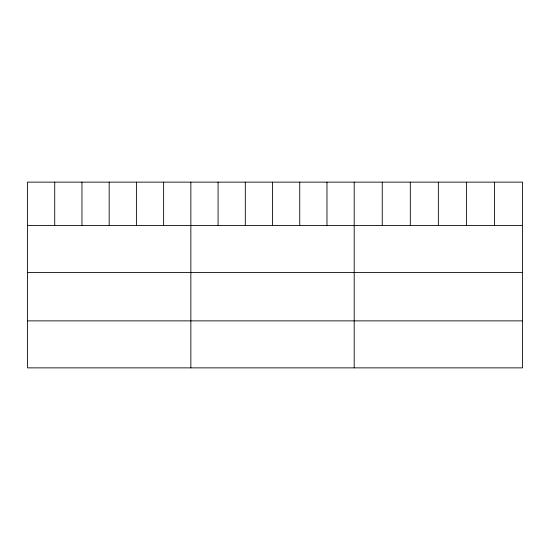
<?xml version="1.0" encoding="UTF-8"?>
<svg xmlns="http://www.w3.org/2000/svg" width="550" height="550" viewBox="0 0 550 550"><rect width="100%" height="100%" fill="white"/><g stroke="black" fill="none" stroke-linecap="round" stroke-linejoin="round"><path stroke-width="0.82" d="M522.5 225.445L522.5 367.868L27.5 367.868L27.5 182.133L522.5 182.133L522.5 225.445L27.5 225.445M27.5 272.442L522.5 272.442M27.5 320.87L522.5 320.87M494.45 182.133L494.45 225.445M466.4 182.133L466.4 225.445M438.35 182.133L438.35 225.445M410.3 182.133L410.3 225.445M382.25 182.133L382.25 225.445M354.2 182.133L354.2 367.868M326.975 182.133L326.975 225.445M299.75 182.133L299.75 225.445M272.525 182.133L272.525 225.445M245.3 182.133L245.3 225.445M218.075 182.133L218.075 225.445M190.85 182.133L190.85 367.868M163.625 182.133L163.625 225.445M136.4 182.133L136.4 225.445M109.175 182.133L109.175 225.445M81.95 182.133L81.95 225.445M54.725 182.133L54.725 225.445"/></g></svg>
